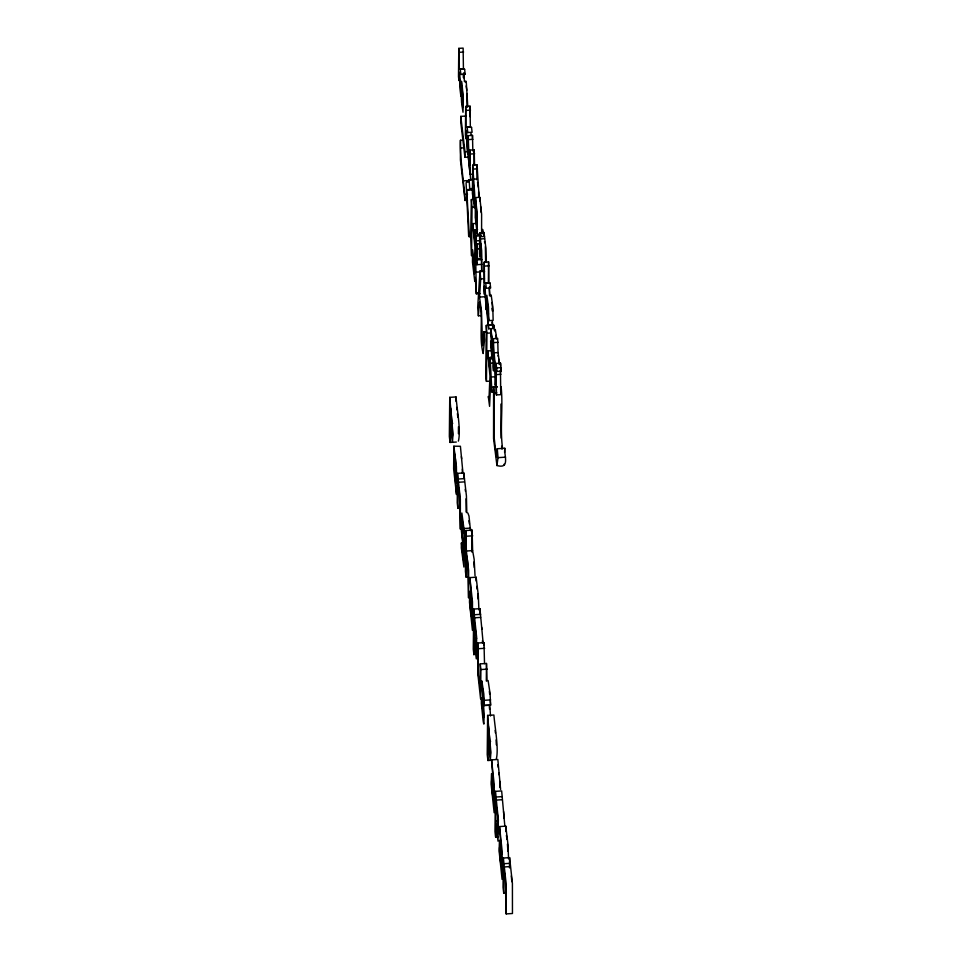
<?xml version="1.0" encoding="UTF-8"?>
<svg xmlns="http://www.w3.org/2000/svg" width="962" height="962" viewBox="0 0 962 962"><rect width="100%" height="100%" fill="white"/><g stroke="black" fill="none" stroke-linecap="round" stroke-linejoin="round"><path stroke-width="1.44" d="M467.772 106.902L466.378 83.658A12.386 0.794 86.4 0 0 465.716 80.952L465.416 82.179M467.508 200.3L465.007 200.457C464.021 180.387 459.86 160.413 460.449 140.26L462.95 140.091M458.381 441.125C461.063 430.892 457.082 409.992 456.012 396.945L449.747 397.342L449.338 436.447L450.048 442.436L456.313 442.039M450.048 442.436L450.204 427.862L452.453 442.304L452.994 434.163L449.747 397.342M450.252 423.412L450.42 407.792C450.986 407.708 454.93 459.8 450.252 423.412L452.753 423.256M458.79 48.377L458.489 76.707L458.958 80.652L459.054 72.15L460.798 96.116L459.632 73.365L460.858 74.471L465.199 74.194L464.61 69.288L459.078 68.903L458.79 48.377L463.131 48.1L463.419 68.627M455.964 401.286L456.012 396.945M465.776 116.053L460.774 116.378L460.714 121.921L464.935 157.311L468.686 157.083M466.81 512.71L466.426 495.923L463.792 472.955L457.539 473.352L457.227 502.693L457.9 508.369L460.413 508.213M457.9 508.369L458.128 486.459L458.682 488.299A12.867 0.818 86.4 0 1 459.439 493.734L460.389 529.22L460.341 499.11L457.539 473.352M463.323 77.537L463.371 73.292M464.935 157.311L464.995 151.768L460.774 116.378M465.704 106.457L465.404 134.788L465.873 138.732L465.969 130.219L467.724 154.185L466.546 131.433L467.772 132.552L472.114 132.275L471.536 127.369L466.005 126.984L465.704 106.457L470.045 106.181L470.334 126.707M463.744 477.356L463.792 472.955M472.835 150.89L472.486 135.377L468.145 135.654L468.109 154.894L469.66 170.454M468.145 135.654L469.336 164.045L469.709 165.296L469.865 150.108L474.206 149.831L474.555 165.392M469.937 116.618L470.045 106.181M475.036 575.781L474.158 559.319L472.619 550.613L472.101 530.134L465.836 530.531L465.416 571.404L466.089 577.092L468.59 576.923M466.089 512L466.077 498.785M469.865 150.108L470.129 174.387L473.015 174.206M466.089 577.092L466.317 555.182L466.871 557.022A12.867 0.818 86.4 0 1 467.628 562.457L468.566 597.943L468.65 570.634L466.366 551.01L465.836 530.531M472.45 138.312L472.486 135.377M472.691 165.163L472.402 193.494L474.434 207.864L474.759 195.202L472.691 165.163L477.032 164.887L479.16 197.426M476.491 223.4L472.727 223.629L474.891 246.993L474.711 264.646L472.607 249.759L472.474 262.109L474.759 281.385L475.288 277.465L476.322 293.807L480.074 293.566M474.206 149.831L474.05 165.019L473.677 163.768M469.865 577.597L471.969 605.471L469.805 591.329L469.48 602.188L472.438 630.423L472.474 601.887L469.865 577.597L476.13 577.2L478.318 595.43L478.908 609.956M477.573 229.69L475.072 229.846L474.939 242.196L472.727 223.629M471.861 552.032L472.101 530.134M481.589 233.922L481.613 214.141L479.797 197.306L475.468 197.583L476.924 216.246L476.924 216.895L475.252 207.107L475.408 218.242M476.322 293.807L475.589 252.79L476.996 264.682L482.01 264.37M475.072 229.846L476.996 264.682M476.022 235.918L476.503 250.673L476.022 235.918L481.024 235.594M476.875 179.798L477.032 164.887M480.747 243.795L476.996 244.035L476.887 253.872L477.477 258.802L481.228 258.562M480.134 234.019L477.248 234.199L477.272 214.418L475.468 197.583M473.701 609.066L473.28 649.218L473.953 654.906L474.086 642.604L476.322 658.91L476.647 637.301L473.701 609.066L479.954 608.657L483.116 642.844M477.477 258.802L476.996 244.035M474.122 638.588L474.302 621.969L475.962 634.054L475.841 651.731L474.122 638.588L476.623 638.431M479.797 197.306L479.797 201.01M476.082 580.964L476.13 577.2M486.123 262.458L485.882 248.449L484.054 232.527L479.713 232.804L479.497 253.138L479.978 257.082L480.134 241.895L481.24 249.471L481.697 271.537L484.583 271.356M481.697 271.537L481.661 250.661L479.713 232.804M484.511 663.624L483.994 642.628L477.741 643.025L477.813 673.604L480.591 698.893L480.904 669.552L480.23 663.876L486.483 663.479L487.037 680.892M482.539 233.489L482.575 229.365L483.104 233.718M477.741 643.025L478.391 674.867L479.99 685.786L480.23 663.876M479.894 614.61L479.954 608.657M484.018 235.437L484.054 232.527M484.247 262.145L483.946 290.476L484.415 294.42L484.511 285.918L486.255 309.884L485.088 287.133L486.315 288.239L490.656 287.963L490.067 283.056L484.535 282.672L484.247 262.145L488.588 261.868L488.876 282.395M485.618 261.532L485.377 246.657M483.97 645.562L483.994 642.628M492.604 350.613L487.602 350.938L489.971 376.034L488.997 398.617L488.287 396.488L489.586 406.361L490.656 381.83L491.871 391.991L494.372 391.835M488.371 282.744L488.588 261.868M484.319 705.567L483.826 693.987L481.842 680.904L483.549 717.448L481.397 697.727L481.349 703.27L483.032 719.937A17.1 1.094 86.4 0 0 483.85 724.097L484.151 713.948L482.335 687.902L484.319 705.567L490.584 705.17L490.079 693.59L488.107 680.507M492.364 321.476L493.013 328.499L488.672 328.776L486.88 304.425L488.816 320.635L493.145 320.358L492.784 306.565L491.185 294.985L490.885 296.188M488.816 320.635L488.443 306.83L486.844 295.262L486.688 311.063L488.672 328.776M486.303 681L486.483 663.479M492.664 357.215L490.163 357.371L490.019 371.248L487.602 350.938M491.871 391.991L490.163 357.371M496.272 759.21C498.941 748.977 494.961 728.066 493.891 715.019L487.626 715.415L487.217 754.533L487.926 760.509L491.69 760.269M487.926 760.509L488.083 745.935L490.331 760.389L490.873 752.248L487.626 715.415M488.131 741.498L488.299 725.865C488.864 725.781 492.809 777.873 488.131 741.498L490.632 741.341M493.362 338.66L493.061 366.991L493.53 370.935L493.686 355.748L494.805 363.323L495.25 385.389C496.693 369.685 493.53 354.208 493.362 338.66L497.691 338.383L498.063 352.573L499.555 364.237M493.602 387.145L493.554 438.564L496.945 465.536C510.437 469.384 503.872 454.99 504.797 448.268L497.282 448.737L496.392 456.938L494.035 436.532L494.3 392.941L493.602 387.145L497.366 386.904M491.57 759.872L493.674 787.746L491.51 773.604L491.185 784.463L494.143 812.698L494.179 784.174L491.57 759.872L497.835 759.475L500.613 789.465M496.176 363.432L496.669 371.464L501.01 371.188L501.046 367.64L500.517 363.155L496.176 363.432L496.669 371.464M496.392 394.937L496.127 370.659L496.392 394.937L500.733 394.66L500.468 370.382L500.444 373.292M504.858 826.298L501.659 790.944L495.406 791.341L494.985 831.493L495.658 837.18L498.16 837.024M500.493 365.524L500.517 363.155M495.658 837.18L495.791 824.891L498.027 841.185L498.352 819.576L495.406 791.341M495.827 820.863L496.007 804.244L497.679 816.329L497.546 834.006L495.827 820.863L498.328 820.706M500.937 404.064L501.07 438.095M501.058 392.46L501.118 386.664C503.282 407.203 499.735 428.054 502.597 448.605M499.518 826.562L501.623 854.436L499.458 840.295L499.134 851.154L502.092 879.388L502.128 850.865L499.518 826.562L505.772 826.166L507.972 844.395L508.561 858.922M499.927 787.349L499.819 781.324M503.715 893.049L503.944 871.139L504.497 872.979A12.867 0.818 86.4 0 1 505.254 878.414L506.192 913.9L512.457 913.503L512.409 883.393L509.607 857.635L503.342 858.032L503.042 887.373L503.715 893.049L506.216 892.892M506.192 913.9L506.144 883.789L503.342 858.032M505.772 826.166L505.759 831.517M509.499 867.904L509.607 857.635M495.117 331.601L495.31 329.401L496.681 338.468M458.417 433.706L458.465 426.731M471.368 199.567L470.658 237.253L471.572 255.832L472.041 207.383L471.368 199.567L473.869 199.399M488.792 325.228L486.291 325.384L485.738 377.585L486.447 381.373L490.211 381.132M493.674 327.741L493.795 324.915L494.24 330.122M486.387 331.698L483.886 331.866L482.611 345.611L481.481 311.159L479.521 297.078L480.723 278.932L479.978 271.043L483.73 270.803M486.291 325.384L486.952 333.201L486.447 381.373M504.593 452.453L504.797 448.268M497.282 448.737L498.015 457.647L496.945 465.536M464.105 528.499L464.045 529.425L461.856 513.011L461.351 530.495L463.792 553.619L463.504 560.161L461.399 542.808L461.339 547.955L463.9 567.051L464.742 533.85L464.105 528.499L470.358 528.102L470.683 530.771M470.358 528.102L470.31 529.028L468.999 516.077L467.869 513.011M479.978 271.043L477.681 307.684L478.379 315.789L480.88 315.632M478.379 315.789L479.533 302.188C483.609 318.951 478.667 336.832 483.164 353.547L484.523 339.899L483.886 331.866M472.883 179.461L469.131 179.702L467.977 182.155L466.63 181.986L466.089 182.96L468.65 236.039L469.36 237.013L466.762 190.284L466.859 189.418L468.278 189.983L469.721 188.696L472.222 188.54M460.449 140.26L460.425 159.981L465.007 200.457M467.027 107.01L467.051 93.554M453.86 446.2L453.631 468.975L456.493 494.528L453.908 459.403L456.697 482.792L456.385 466.305L453.86 446.2L460.413 446.272L462.926 472.799M459.259 52.309L463.6 52.044M459.078 68.903L464.61 69.288M466.173 110.389L470.514 110.113M466.005 126.984L471.536 127.369M468.614 139.586L472.955 139.31M461.051 148.004L463.552 147.835M464.995 151.768L467.496 151.611M470.334 154.04L474.675 153.776M473.16 169.096L477.501 168.819M473.063 179.221L477.392 178.944M463.299 180.88L469.552 180.483M466.762 190.284L473.027 189.887M465.031 194.372L467.532 194.216M472.041 207.383L474.543 207.227M475.757 235.642L480.772 235.329M480.182 236.736L484.523 236.46M480.158 238.997L484.499 238.72M476.611 240.849L480.363 240.608M477.573 248.966L480.086 248.809M477.056 259.896L482.058 259.584M484.716 266.077L489.057 265.801M475.384 272.21L480.387 271.885M480.723 278.932L484.475 278.691M484.535 282.672L490.067 283.056M476.779 292.749L479.28 292.592M479.521 297.078L485.774 296.681M488.684 324.807L493.025 324.531M488.708 325.048L493.049 324.771M486.952 333.201L490.716 332.972M481.95 341.474L484.451 341.318M493.831 342.592L498.16 342.316M493.722 352.85L498.063 352.573M490.848 363.179L494.6 362.939M496.705 367.917L501.046 367.64M496.596 374.603L500.937 374.326M490.704 377.044L494.456 376.803M491.919 387.193L496.921 386.88M494.3 392.941L496.801 392.785M498.015 457.647L505.531 457.166M458.213 479.028L464.466 478.631M458.177 482.287L464.43 481.89M466.51 536.219L472.775 535.822M466.366 551.01L472.619 550.613M474.374 614.742L480.627 614.345M474.338 617.82L480.603 617.412M478.415 648.713L484.68 648.304M480.904 669.552L487.157 669.155M484.379 700.288L490.632 699.891M484.283 705.266L490.584 705.17M496.079 797.017L502.332 796.62M496.043 800.095L502.308 799.699M504.028 863.708L510.281 863.311M503.992 866.966L510.245 866.57M465.199 74.194L463.961 73.088L464.405 81.614M504.064 464.213L504.461 465.055M484.463 241.618L484.848 242.893M498.027 355.471L498.412 356.746M466.149 85.931L466.786 90.236M477.549 182.323L478.294 187.193M493.013 328.499L492.568 326.082M468.927 520.731L469.384 523.893M497.823 764.826L498.256 767.387M476.767 586.387L477.128 589.129M506.409 835.353L506.962 839.465M495.959 335.317L496.404 338.973M492.039 322.21L492.316 324.422M500.745 368.951L501.01 371.188M492.063 308.405L492.4 311.159M460.281 69.565L460.858 74.471M467.195 127.645L467.772 132.552M485.738 283.333L486.315 288.239M470.803 180.399L468.253 156.133M477.248 234.199L475.553 220.021L475.721 212.133L476.827 225.276L475.841 219.36M456.673 407.395L456.962 409.872M492.087 302.477L492.7 311.147M480.627 206.517L481.18 212.458M499.025 772.775L499.278 775.059M461.423 456.601L461.676 458.85M498.773 359.091L499.206 364.285M495.141 730.423L495.418 732.948M489.357 691.389L489.682 694.323M457.407 413.612L457.816 417.388M481.649 627.176L481.878 629.28M501.647 446.2L501.936 449.062M489.321 706.312L489.598 709.367M473.881 562.048L474.266 567.496M507.455 844.047L507.888 851.37M477.705 593.927L478.114 599.049M503.595 811.555L504.04 818.205M489.766 705.218L490.5 715.993M490.283 701.226L490.548 704.869M511.808 881.673L511.507 878.017A12.867 0.818 86.4 0 0 511.279 875.961M469.131 179.702L469.721 188.696M496.079 739.934L496.344 744.804M489.417 286.856L489.862 295.382M489.189 288.732L489.55 295.863M470.959 132.588L471.103 135.426M463.66 73.533L463.876 77.814M478.607 191.751L478.691 197.378M462.301 469.095L462.325 473.076M482.467 640.644L482.467 643.109M465.211 489.381A12.867 0.818 86.4 0 1 465.476 491.281M460.942 86.267L461.568 102.381L463.011 112.253L463.311 99.194L462.037 83.934A12.386 0.794 86.4 0 0 461.375 81.229L460.942 86.267M464.009 533.441L463.84 549.542L462.061 535.004L462.289 520.262L464.009 533.441M473.027 182.095L472.907 193.759L474.098 202.97L474.182 190.464L473.027 182.095M471.933 609.403L471.837 617.544C469.913 612.265 468.602 582.275 471.933 609.403M490.656 341.33L491.786 356.734A11.857 0.758 86.4 0 0 492.364 359.62L491.305 334.523L492.688 346.765L492.724 343.109L490.969 329.677L492.147 355.014L490.656 341.33M493.638 791.678L493.554 799.831C491.63 794.54 490.307 764.549 493.638 791.678M501.575 858.369L501.491 866.521C499.567 861.243 498.244 831.24 501.575 858.369M461.519 87.301L462.698 107.287L462.818 95.587L461.808 86.207L461.519 87.301M474.663 269.432L474.362 273.905L473.136 256.674L474.663 269.432M454.076 453.198L456.072 473.472L455.411 459.247L454.341 452.573L454.076 453.198M487 300.12L488.383 314.177L487 300.12"/></g></svg>
